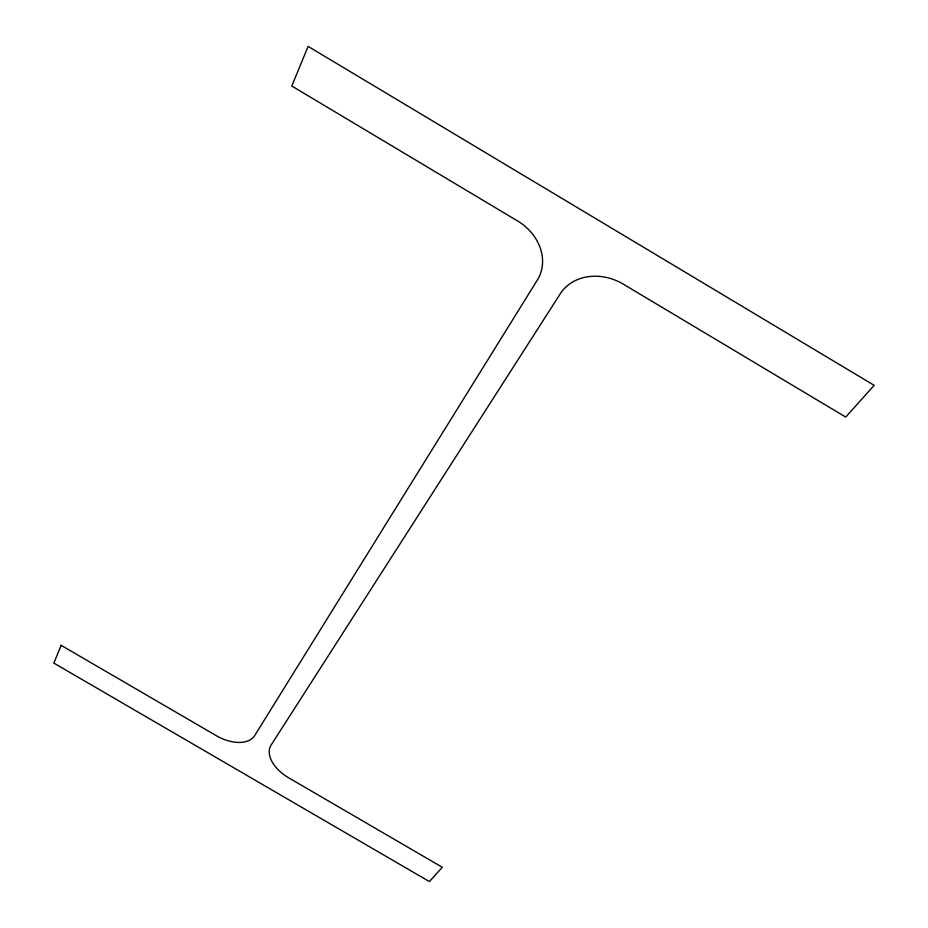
<?xml version="1.0" encoding="UTF-8"?>
<svg xmlns="http://www.w3.org/2000/svg" width="928" height="928" viewBox="0 0 928 928"><rect width="100%" height="100%" fill="white"/><g stroke="black" fill="none" stroke-linecap="round" stroke-linejoin="round"><path stroke-width="1.39" d="M61.167 645.343L53.847 663.091L429.432 881.6L442.285 867.262L288.805 777.896A33.164 19.766 28.1 0 1 271.127 745.033L560.442 293.515A46.876 39.254 23 0 1 623.175 284.072L845.71 417.066L874.153 385.329L308.131 46.4L291.798 86.014L517.638 220.992A46.91 39.498 32 0 1 537.474 279.815L254.748 735.486A33.234 19.824 30.2 0 1 216.189 735.614L61.167 645.343"/></g></svg>
